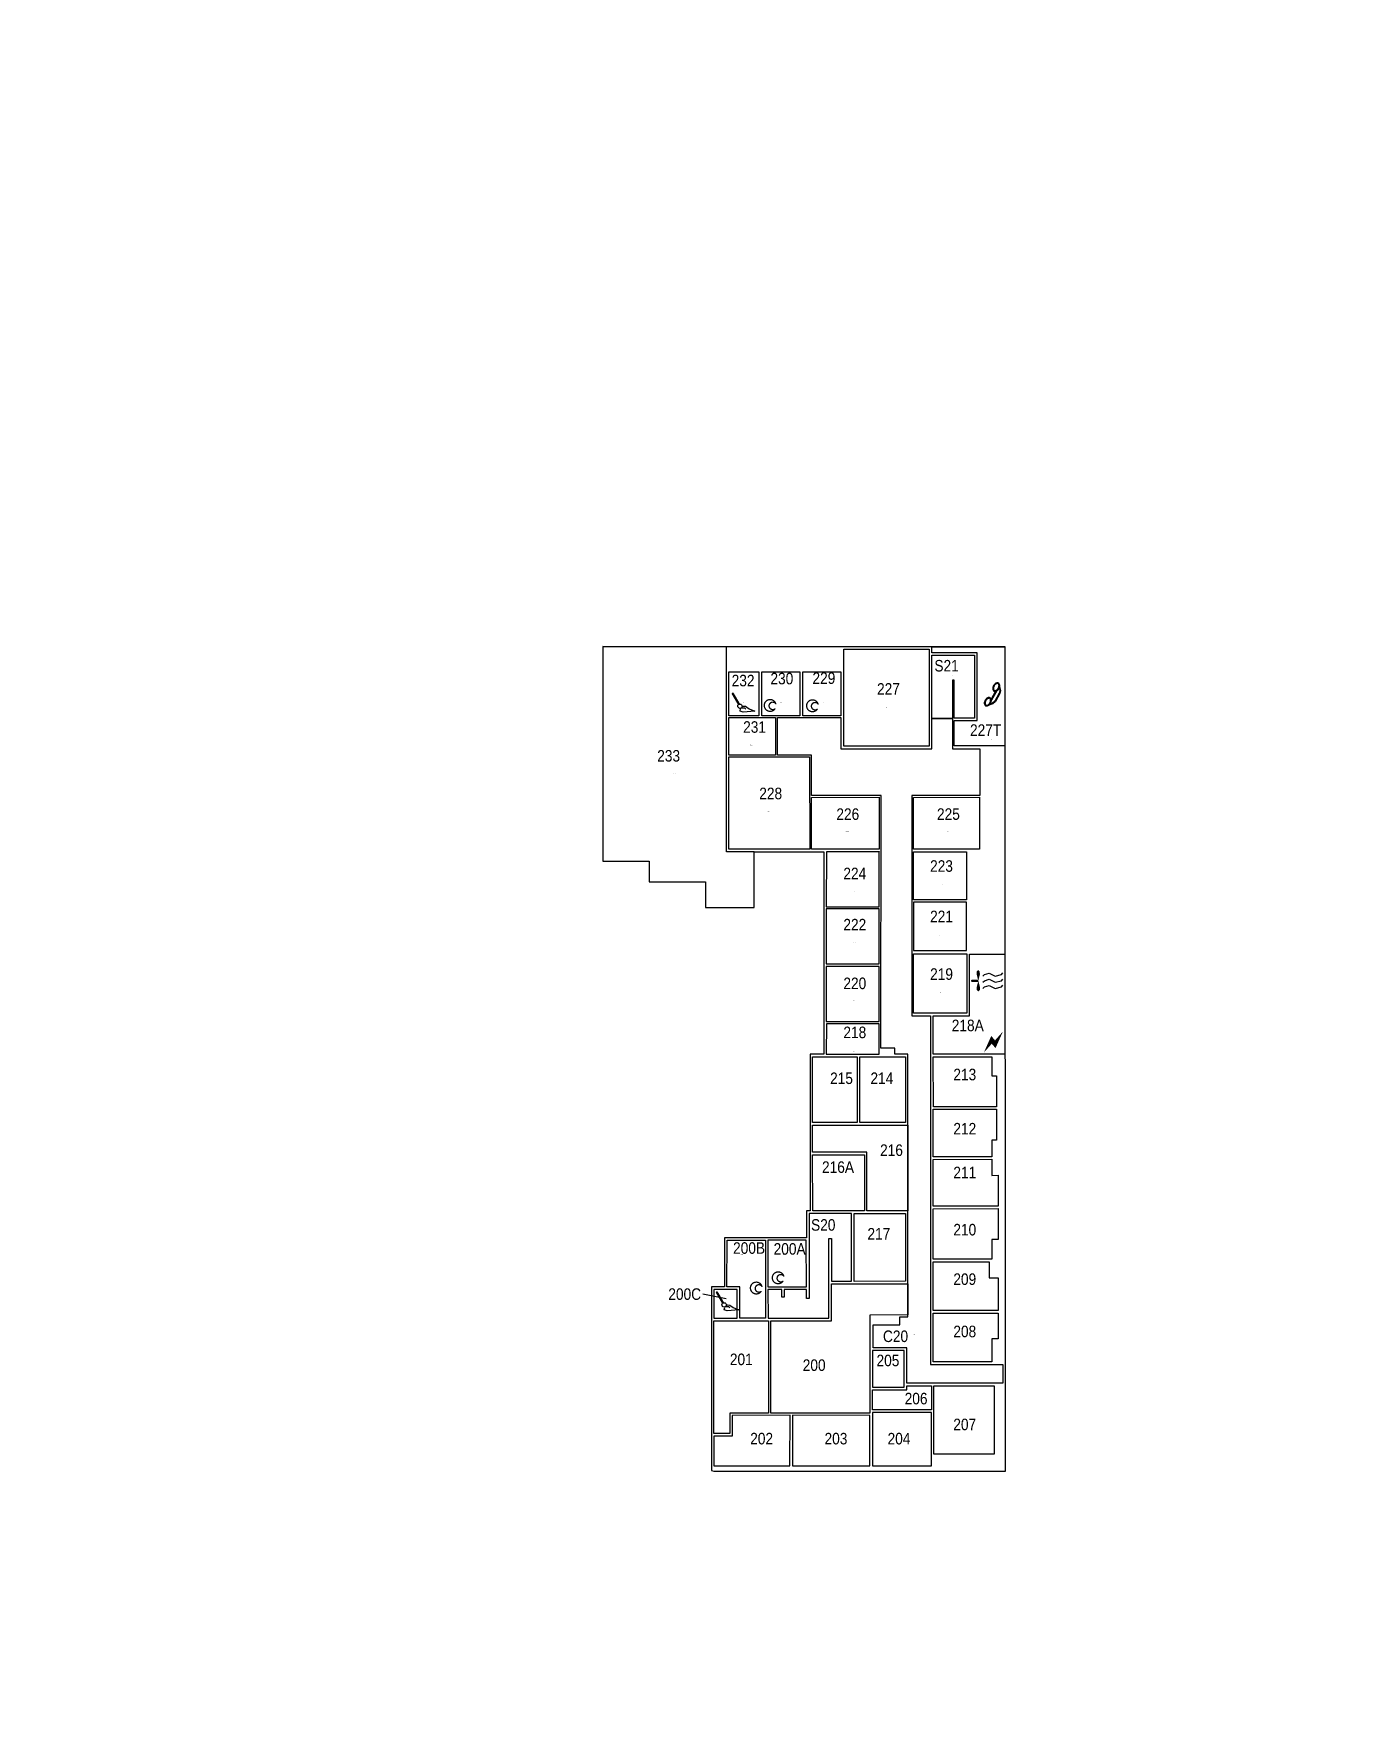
# Paper-space layout 'Layout1' of a CAD drawing. Header units: inches. Extents: x 0 to 8.5, y 0 to 11.
# The model-space entities are those that its viewports show. They can reach past a viewport. Long polylines and large blocks are cut down to what shows.
import ezdxf

# ---------------------------------------------------------------- set-up
doc = ezdxf.new("R2010")
doc.units = ezdxf.units.IN
doc.header["$LTSCALE"] = 50
doc.header["$MEASUREMENT"] = 0
doc.layers.get('0').update_dxf_attribs({"linetype": 'CONTINUOUS'})
for name, color, linetype in [('A-IDEN-ICON', 4, 'CONTINUOUS'), ('A-IDEN-SNUM', 4, 'CONTINUOUS'), ('A-IDEN-VNUM', 4, 'CONTINUOUS'), ('AREA-ASSIGN', 7, 'CONTINUOUS'), ('AREA-GROSS', 1, 'CONTINUOUS')]:
    doc.layers.add(name, color=color, linetype=linetype)
doc.layers.get('0').off()
doc.styles.add('CP_ROOMVNUMBER', font='arial.ttf', dxfattribs={"width": 0.85, "height": 0.075})
doc.styles.add('ROOMSNUMBER', font='txt', dxfattribs={"height": 1})

# ---------------------------------------------------------------- blocks, each defined once
blk = doc.blocks.new('CPCUST')
for p, q in [((0.017, -0.064), (0.02, -0.047)), ((0.036, -0.07), (0.017, -0.064)), ((0.026, -0.041), (0.045, -0.041)), ((0.03, -0.034), (0.038, -0.03)), ((0.112, -0.063), (0.036, -0.07)), ((0.038, -0.03), (0.053, -0.032)), ((0.045, -0.041), (0.054, -0.051)), ((0.053, -0.032), (0.075, -0.048)), ((0.075, -0.048), (0.112, -0.063))]:
    blk.add_line(p, q)
at = {"const_width": 0.015}
blk.add_lwpolyline([(-0.03, 0.05), (0.01, -0.019)], dxfattribs=at)
at = {"const_width": 0.0075}
blk.add_lwpolyline([(-0.033, 0.048, 1), (-0.027, 0.052, 1)], format="xyb", close=True, dxfattribs=at)
blk.add_circle((0.016, -0.031), 0.0141)
blk = doc.blocks.new('CPPHONE')
for p, q in [((0.01, 0.025), (-0.02, -0.025)), ((0.017, 0.028), (-0.018, -0.033))]:
    blk.add_line(p, q)
for points in [[(0.036, 0.057), (0.042, 0.031), (0.038, 0.011), (0.008, -0.041), (-0.008, -0.056), (-0.034, -0.064)], [(0.033, 0.047), (0.037, 0.031), (0.033, 0.013), (0.004, -0.038), (-0.011, -0.051), (-0.026, -0.057)]]:
    blk.add_lwpolyline(points)
for points in [[(0.029, 0.079, 0.139889), (0.022, 0.08, 0.107118), (0.012, 0.078, 0.079812), (0.004, 0.072, 0.067459), (-0.003, 0.063, 0.067459), (-0.008, 0.051, 0.079812), (-0.009, 0.041, 0.107118), (-0.006, 0.032, 0.139889), (-0.001, 0.027, 0.139889), (0.006, 0.025, 0.107118), (0.015, 0.027, 0.079812), (0.024, 0.033, 0.067459), (0.031, 0.043, 0.067459), (0.036, 0.054, 0.079812), (0.037, 0.064, 0.107118), (0.034, 0.073, 0.139889)], [(0.026, 0.074, 0.139889), (0.022, 0.075, 0.107118), (0.014, 0.074, 0.079812), (0.007, 0.069, 0.067459), (0.001, 0.06, 0.067459), (-0.003, 0.05, 0.079812), (-0.004, 0.042, 0.107118), (-0.002, 0.034, 0.139889), (0.001, 0.031, 0.139889), (0.006, 0.03, 0.107118), (0.013, 0.032, 0.079812), (0.02, 0.037, 0.067459), (0.027, 0.045, 0.067459), (0.031, 0.055, 0.079812), (0.032, 0.064, 0.107118), (0.03, 0.071, 0.139889)], [(-0.026, -0.017, 0.139889), (-0.033, -0.015, 0.107118), (-0.043, -0.017, 0.079812), (-0.051, -0.023, 0.067459), (-0.058, -0.033, 0.067459), (-0.063, -0.044, 0.079812), (-0.064, -0.054, 0.107118), (-0.061, -0.063, 0.139889), (-0.056, -0.069, 0.139889), (-0.049, -0.07, 0.107118), (-0.04, -0.068, 0.079812), (-0.031, -0.062, 0.067459), (-0.024, -0.053, 0.067459), (-0.019, -0.041, 0.079812), (-0.018, -0.031, 0.107118), (-0.021, -0.022, 0.139889)], [(-0.029, -0.021, 0.139889), (-0.033, -0.02, 0.107118), (-0.041, -0.022, 0.079812), (-0.048, -0.027, 0.067459), (-0.054, -0.035, 0.067459), (-0.058, -0.045, 0.079812), (-0.059, -0.054, 0.107118), (-0.057, -0.061, 0.139889), (-0.054, -0.064, 0.139889), (-0.049, -0.065, 0.107118), (-0.042, -0.064, 0.079812), (-0.035, -0.059, 0.067459), (-0.028, -0.05, 0.067459), (-0.024, -0.04, 0.079812), (-0.023, -0.032, 0.107118), (-0.025, -0.024, 0.139889)]]:
    blk.add_lwpolyline(points, format="xyb", close=True)
blk = doc.blocks.new('CPMECH')
for p, q in [((0.005, 0.025), (0.015, 0.035)), ((0.015, 0.035), (0.045, 0.045)), ((0.015, -0.005), (0.045, 0.005)), ((0.045, 0.045), (0.085, 0.025)), ((0.045, 0.005), (0.085, -0.015)), ((0.085, 0.025), (0.125, 0.035)), ((0.125, 0.035), (0.135, 0.045)), ((0.125, -0.005), (0.135, 0.005)), ((0.005, -0.015), (0.015, -0.005)), ((0.005, -0.055), (0.015, -0.045)), ((0.015, -0.045), (0.045, -0.035)), ((0.045, -0.035), (0.085, -0.055)), ((0.085, -0.015), (0.125, -0.005)), ((0.085, -0.055), (0.125, -0.045)), ((0.125, -0.045), (0.135, -0.035))]:
    blk.add_line(p, q)
at = {"const_width": 0.0075}
blk.add_lwpolyline([(-0.068, -0.007, 1), (-0.062, -0.003, 1)], format="xyb", close=True, dxfattribs=at)
at = {"const_width": 0.015}
blk.add_lwpolyline([(-0.025, -0.005), (-0.065, -0.005)], dxfattribs=at)
for points in [[(-0.025, -0.005, 0, 0.02, 0), (-0.025, 0.035, 0.02, 0.02, 0), (-0.025, 0.055, 0.02, 0, 0), (-0.025, 0.065, 0, 0, 0)], [(-0.025, -0.005, 0, 0.02, 0), (-0.025, -0.045, 0.02, 0.02, 0), (-0.025, -0.065, 0.02, 0, 0), (-0.025, -0.075, 0, 0, 0)]]:
    blk.add_lwpolyline(points, format="xyseb")
blk = doc.blocks.new('CPELECT')
blk.add_lwpolyline([(0.062, 0.063, 0, 0.03, 0), (0.01, -0.017, 0.03, 0.03, 0), (-0.01, 0.007, 0.03, 0, 0), (-0.062, -0.073, 0.03, 0, 0)], format="xyseb")
blk = doc.blocks.new('CPBATH')
at = {"const_width": 0.0127}
for points in [[(0.057, 0.017, 0.861492), (-0.055, 0, 1)], [(-0.055, 0, 0.726902), (0.049, -0.034, 1)], [(0.057, 0.017, 0.729002), (-0.008, -0.004, 1)], [(-0.008, -0.004, 0.609468), (0.049, -0.034, 1)]]:
    blk.add_lwpolyline(points, format="xyb", dxfattribs=at)
at = {"const_width": 0.00637}
for points in [[(0.054, 0.015, 1), (0.06, 0.018, 1)], [(0.046, -0.035, 1), (0.051, -0.032, 1)]]:
    blk.add_lwpolyline(points, format="xyb", close=True, dxfattribs=at)

msp = doc.modelspace()

# ---------------------------------------------------------------- linework, layer by layer
at = {"layer": 'A-IDEN-VNUM', "linetype": 'ByBlock'}
msp.add_line((69218023.3, 27687627.1), (69218078.4, 27687618.9), dxfattribs=at)
at = {"layer": 'AREA-ASSIGN', "linetype": 'ByBlock'}
for points in [[(69218287.3, 27688923.9), (69218275.7, 27689150.3), (69218475.5, 27689160.5), (69218487.1, 27688934.1), (69218287.3, 27688923.9)], [(69218545, 27688938.1), (69218541.9, 27688996.7), (69218595.9, 27688999.5), (69218587.7, 27689158.3), (69218481.9, 27689152.8), (69218481.2, 27689166.8), (69218651.9, 27689175.6), (69218663.7, 27688944.2), (69218545, 27688938.1)], [(69218489.8, 27688999), (69218482.2, 27689147.1), (69218582, 27689152.3), (69218589.6, 27689005.2), (69218541.6, 27689002.7), (69218537.1, 27689091.6), (69218533.1, 27689091.4), (69218537.7, 27689001.5), (69218489.8, 27688999)], [(69218025.4, 27688663.1), (69218000.8, 27689142.2), (69217712.1, 27689127.4), (69217737.8, 27688626), (69217845.7, 27688631.6), (69217848.2, 27688583.6), (69217980, 27688590.4), (69217983.1, 27688530.5), (69218096.9, 27688536.3), (69218090.2, 27688666.4), (69218025.4, 27688663.1)], [(69218009.8, 27689083.9), (69218079.7, 27689087.4), (69218085, 27688984.6), (69218015.1, 27688981), (69218009.8, 27689083.9)], [(69218086.7, 27689087.8), (69218175.6, 27689092.4), (69218180.8, 27688989.5), (69218092, 27688984.9), (69218086.7, 27689087.8)], [(69218182.6, 27689092.7), (69218271.4, 27689097.3), (69218276.7, 27688994.4), (69218187.8, 27688989.9), (69218182.6, 27689092.7)], [(69218131.3, 27688939.9), (69218129.1, 27688982.8), (69218276.9, 27688990.4), (69218280.7, 27688917.5), (69218493.4, 27688928.4), (69218489.8, 27688999), (69218537.7, 27689001.5), (69218541.3, 27688930.9), (69218605.3, 27688934.2), (69218611, 27688824.5), (69218452.3, 27688816.4), (69218478.7, 27688302), (69218522.6, 27688304.3), (69218564.4, 27687489.4), (69218733, 27687498), (69218735.3, 27687454), (69218511.1, 27687442.5), (69218506.8, 27687525.3), (69218428.4, 27687521.3), (69218425.6, 27687575.2), (69218487.8, 27687578.4), (69218486.8, 27687596.8), (69218505.6, 27687597.7), (69218474.1, 27688211.7), (69218443.1, 27688210.1), (69218442.4, 27688224.1), (69218410.4, 27688222.4), (69218380.2, 27688812.7), (69218217.4, 27688804.3), (69218212.5, 27688899), (69218133.6, 27688894.9), (69218131.3, 27688939.9)], [(69218015.3, 27688977), (69218124.1, 27688982.6), (69218128.6, 27688894.7), (69218019.8, 27688889.1), (69218015.3, 27688977)], [(69218020, 27688885.1), (69218208.7, 27688894.8), (69218219.8, 27688679.3), (69218031, 27688669.6), (69218020, 27688885.1)], [(69218217.6, 27688800.3), (69218376.4, 27688808.5), (69218382.6, 27688687.6), (69218223.8, 27688679.5), (69218217.6, 27688800.3)], [(69218456.5, 27688812.6), (69218610.3, 27688820.5), (69218616.5, 27688699.6), (69218462.7, 27688691.7), (69218456.5, 27688812.6)], [(69218382.9, 27688681.4), (69218259.1, 27688675.1), (69218265.6, 27688546.4), (69218389.5, 27688552.7), (69218382.9, 27688681.6)], [(69218463, 27688685.5), (69218586.8, 27688691.9), (69218592.6, 27688579.2), (69218468.8, 27688572.9), (69218463, 27688685.5)], [(69218592.9, 27688574.1), (69218469.1, 27688567.7), (69218474.9, 27688455), (69218598.7, 27688461.4), (69218592.9, 27688574.2)], [(69218335.4, 27688544.9), (69218265.9, 27688541.4), (69218272.5, 27688412.8), (69218396.3, 27688419.1), (69218389.7, 27688547.7)], [(69218475.3, 27688447.1), (69218600.1, 27688453.5), (69218607.2, 27688314.6), (69218482.4, 27688308.2), (69218475.3, 27688447.1)], [(69218396.6, 27688413.1), (69218272.8, 27688406.8), (69218279.4, 27688278.1), (69218403.2, 27688284.5), (69218398.6, 27688374.5)], [(69218403.5, 27688279.5), (69218279.7, 27688273.1), (69218283.3, 27688201.9), (69218407.2, 27688208.2), (69218404.3, 27688263)], [(69218361.8, 27688199.9), (69218468.4, 27688205.4), (69218476.3, 27688051.6), (69218369.7, 27688046.1)], [(69218533.5, 27688208.7), (69218670.2, 27688215.7), (69218672.5, 27688170.8), (69218683.7, 27688171.4), (69218687.3, 27688099.5), (69218539.8, 27688091.9)], [(69218251.7, 27688194.3), (69218355.8, 27688199.6), (69218363.7, 27688045.8), (69218259.6, 27688040.5)], [(69218539.9, 27688085.9), (69218687.7, 27688093.5), (69218691.3, 27688021.6), (69218680.2, 27688021), (69218682.2, 27687982.1), (69218545.5, 27687975)], [(69218263.1, 27687971), (69218259.9, 27688034.5), (69218482.6, 27688045.9), (69218492.9, 27687845.7), (69218397, 27687840.7), (69218390, 27687977.6)], [(69218263.4, 27687965), (69218384.3, 27687971.3), (69218391, 27687840.4), (69218270.2, 27687834.2)], [(69218545.8, 27687969), (69218682.5, 27687976.1), (69218684.4, 27687938.6), (69218699.3, 27687939.4), (69218703, 27687867.5), (69218551.5, 27687859.7)], [(69218551.8, 27687853.7), (69218703.3, 27687861.5), (69218707, 27687789.6), (69218692.1, 27687788.8), (69218694.5, 27687742.4), (69218557.8, 27687735.4)], [(69218367.3, 27687833.2), (69218487.2, 27687839.3), (69218495.3, 27687680.6), (69218375.5, 27687674.4)], [(69218073.5, 27687755.1), (69218163.3, 27687759.7), (69218172.7, 27687577.5), (69218112.8, 27687574.4), (69218109, 27687647.8), (69218079, 27687646.2)], [(69218558.2, 27687729.4), (69218689, 27687736.1), (69218690.9, 27687698.7), (69218711.9, 27687699.8), (69218715.8, 27687623.3), (69218564, 27687615.5)], [(69218185.5, 27687572.1), (69218327.5, 27687579.4), (69218323.1, 27687665.7), (69218323.1, 27687665.7), (69218501.6, 27687674.9), (69218505.4, 27687602.2), (69218416.5, 27687597.6), (69218428.2, 27687368.3), (69218196.6, 27687356.4)], [(69218564.3, 27687609.5), (69218715.9, 27687617.3), (69218718.9, 27687557.4), (69218704, 27687556.6), (69218706.8, 27687502.7), (69218570.2, 27687495.7)], [(69218052.7, 27687565.3), (69218179.9, 27687571.8), (69218190.9, 27687356.1), (69218100.7, 27687351.5), (69218103.1, 27687304), (69218066.2, 27687302.1)], [(69218511.8, 27687427.1), (69218511.8, 27687427.1), (69218511.4, 27687436.5), (69218568.8, 27687439.5), (69218571.7, 27687383.1), (69218571.7, 27687383.1), (69218433.9, 27687376), (69218431.4, 27687423), (69218511.8, 27687427.1)], [(69218574.8, 27687439.8), (69218715.6, 27687447), (69218723.8, 27687287.3), (69218583, 27687280)], [(69218106.9, 27687346.6), (69218109.4, 27687298.3), (69218066.5, 27687296.1), (69218070.1, 27687226.2), (69218247.8, 27687235.4), (69218241.8, 27687353.6)]]:
    msp.add_lwpolyline(points, close=True, dxfattribs=at)
at = {"layer": 'AREA-ASSIGN'}
for points in [[(69218528.6, 27688304.6), (69218613.5, 27688309), (69218606.1, 27688452.8), (69218688.8, 27688457), (69218700.8, 27688223.3), (69218533.2, 27688214.7), (69218528.6, 27688304.6)], [(69218311.7, 27687771.3), (69218317.7, 27687771.6), (69218322.8, 27687671.7), (69218369.5, 27687674.1), (69218361.3, 27687832.9), (69218262, 27687827.8), (69218272.2, 27687628.7), (69218266.2, 27687628.4), (69218265.1, 27687649.8), (69218213.2, 27687647.1), (69218214.1, 27687629.1), (69218208.1, 27687628.8), (69218207.2, 27687646.8), (69218175.2, 27687645.2), (69218175.2, 27687645.2), (69218178.7, 27687577.8), (69218178.7, 27687577.8), (69218281.7, 27687583.1), (69218321.2, 27687585.1)], [(69218258.5, 27687764.6), (69218169.3, 27687760), (69218174.9, 27687651.2), (69218225.8, 27687653.8), (69218264.8, 27687655.8)], [(69218103.3, 27687641.5), (69218048.9, 27687638.7), (69218052.3, 27687571.3), (69218106.8, 27687574.1), (69218105.9, 27687590.5)], [(69218501.1, 27687519), (69218426.7, 27687515.2), (69218428.9, 27687473), (69218431.1, 27687428.9), (69218473.1, 27687431.1), (69218505.5, 27687432.8)], [(69218572, 27687377.1), (69218437.2, 27687370.2), (69218434.2, 27687370), (69218440.6, 27687245.3), (69218453.6, 27687245.9), (69218513.5, 27687249), (69218578.4, 27687252.3)], [(69218428.5, 27687363.1), (69218247.8, 27687353.9), (69218247.8, 27687353.9), (69218247.8, 27687353.9), (69218253.8, 27687235.7), (69218269.8, 27687236.5), (69218329.7, 27687239.6), (69218434.6, 27687244.9)]]:
    msp.add_lwpolyline(points, close=True, dxfattribs=at)
at = {"layer": 'AREA-GROSS', "linetype": 'ByBlock'}
msp.add_lwpolyline([(69218096.9, 27688536.3), (69218090.2, 27688666.4), (69218253, 27688674.8), (69218277.3, 27688201.6), (69218245.4, 27688199.9), (69218264.2, 27687833.9), (69218255.7, 27687833.5), (69218258.9, 27687770.6), (69218067.2, 27687760.8), (69218073, 27687645.9), (69218042.6, 27687644.4), (69218064.6, 27687215.4), (69218070.7, 27687213.7), (69218131.6, 27687217.4), (69218751.8, 27687249.2), (69218652.8, 27689175.6), (69217712.1, 27689127.3), (69217737.8, 27688626), (69217845.7, 27688631.6), (69217848.2, 27688583.6), (69217980, 27688590.4), (69217983.1, 27688530.5), (69218096.9, 27688536.3)], close=True, dxfattribs=at)

# ---------------------------------------------------------------- block references
at = {"layer": 'A-IDEN-ICON'}
for name, p, xscale, yscale, zscale, rotation in [('CPPHONE', (69218632.5, 27689061), 360.0000000025632, 360.0000000025632, 360.0000000025632, 3.132140032504549), ('CPCUST', (69218033.3, 27689015.6), 360.0000000025632, 360.0000000025632, 360.0000000025632, 3.132140032504549), ('CPBATH', (69218109.6, 27689010.1), 240, 240, 240, 2.936150657313354), ('CPBATH', (69218208.6, 27689014.4), 240, 240, 240, 2.936150657313354), ('CPMECH', (69218638.7, 27688394), 360.0000000025632, 360.0000000025632, 360.0000000025632, 3.132140032504549), ('CPELECT', (69218672.3, 27688252.1), 360.0000000025632, 360.0000000025632, 360.0000000025632, 3.132140032504549), ('CPBATH', (69218197, 27687673.5), 240, 240, 240, 2.936150657313354), ('CPBATH', (69218147.1, 27687647), 240, 240, 240, 2.936150657313354), ('CPCUST', (69218068, 27687614.5), 360.0000000025632, 360.0000000025632, 360.0000000025632, 3.132140032504549)]:
    msp.add_blockref(name, p, dxfattribs=dict(at, xscale=xscale, yscale=yscale, zscale=zscale, rotation=rotation))

# ---------------------------------------------------------------- texts
at = {"layer": 'A-IDEN-SNUM', "style": 'ROOMSNUMBER', "width": 0.85}
for s, p in [('07000S2100', (69218527.8, 27689101)), ('0700023200', (69218045.2, 27689013.2)), ('0700023000', (69218132.4, 27689017.9)), ('0700022900', (69218228.4, 27689022.9)), ('0700022700', (69218379.5, 27689019.6)), ('07000227T0', (69218626.4, 27688955.1)), ('0700023100', (69218067.7, 27688914.7)), ('0700023300', (69217892.3, 27688838.4)), ('0700022800', (69218116.2, 27688761.2)), ('0700022600', (69218302.1, 27688723.8)), ('0700022500', (69218536.8, 27688735.2)), ('0700022300', (69218526.9, 27688611)), ('0700022400', (69218324.8, 27688585.3)), ('0700022100', (69218533, 27688492.8)), ('0700022200', (69218330.6, 27688466.3)), ('0700021900', (69218536.1, 27688359.7)), ('0700022000', (69218338.1, 27688329.8)), ('07000218A0', (69218547.6, 27688278.3)), ('0700021800', (69218344.9, 27688211.8)), ('0700021300', (69218598.6, 27688177.5)), ('0700021500', (69218310.9, 27688153.9)), ('0700021400', (69218405.3, 27688158.8)), ('0700021200', (69218605.1, 27688050.9)), ('0700021600', (69218436.5, 27687991.9)), ('07000216A0', (69218302.8, 27687945.3)), ('0700021100', (69218610.4, 27687948.5)), ('0700021000', (69218617.2, 27687814.9)), ('07000S2000', (69218303, 27687796.3)), ('0700021700', (69218416.9, 27687794.9)), ('07000200A0', (69218204.9, 27687727.5)), ('07000200B0', (69218105.2, 27687722.4)), ('0700020900', (69218623.2, 27687699.2)), ('07000200C0', (69218062.3, 27687625.6)), ('0700020800', (69218629.4, 27687577)), ('07000C2000', (69218520, 27687555.9)), ('0700020500', (69218453.4, 27687500)), ('0700020100', (69218110.4, 27687485)), ('0700020000', (69218281.5, 27687480.3)), ('0700020600', (69218522.1, 27687414.8)), ('0700020700', (69218640.6, 27687359.7)), ('0700020200', (69218167.4, 27687302.2)), ('0700020300', (69218341.2, 27687311.1)), ('0700020400', (69218488.6, 27687318.6))]:
    msp.add_text(s, height=1, rotation=2.9362, dxfattribs=at).set_placement(p)
at = {"layer": 'A-IDEN-VNUM', "style": 'CP_ROOMVNUMBER', "width": 0.85}
for s, p in [('S21', (69218490, 27689109.2)), ('232', (69218017.9, 27689050.2)), ('230', (69218108.3, 27689059.5)), ('229', (69218206.5, 27689065.5)), ('227', (69218358.7, 27689048.1)), ('227T', (69218581, 27688963)), ('231', (69218050.3, 27688943)), ('233', (69217852.9, 27688865.4)), ('228', (69218096, 27688789.7)), ('226', (69218278.7, 27688750.6)), ('225', (69218513.9, 27688762.8)), ('224', (69218302.2, 27688612.8)), ('223', (69218504, 27688640.6)), ('222', (69218308.3, 27688493.2)), ('221', (69218510.1, 27688522.8)), ('219', (69218517, 27688388.1)), ('220', (69218315.4, 27688356)), ('218A', (69218573.8, 27688270.7)), ('218', (69218321.3, 27688241.4)), ('215', (69218295.7, 27688132.6)), ('214', (69218390, 27688137.5)), ('213', (69218583.4, 27688156.2)), ('212', (69218589.9, 27688029.5)), ('216', (69218421.2, 27687970.6)), ('216A', (69218287.5, 27687924)), ('211', (69218595.1, 27687927.2)), ('S20', (69218268.8, 27687787.6)), ('210', (69218602, 27687793.6)), ('217', (69218401.7, 27687773.6)), ('200B ', (69218089.3, 27687724.2)), ('200A', (69218184.2, 27687727.1)), ('209', (69218607.9, 27687677.9)), ('200C', (69217943.5, 27687608.8)), ('208', (69218614.2, 27687555.7)), ('C20', (69218450.3, 27687536)), ('201', (69218095.2, 27687463.7)), ('200', (69218266.2, 27687458.9)), ('205', (69218438.1, 27687478.7)), ('206', (69218508.5, 27687393)), ('207', (69218625.3, 27687338.4)), ('202', (69218152.2, 27687280.9)), ('203', (69218326, 27687289.8)), ('204', (69218473.3, 27687297.3))]:
    msp.add_text(s, height=27, rotation=2.9362, dxfattribs=at).set_placement(p)

psp = doc.layouts.get("Layout1")

# ---------------------------------------------------------------- viewports
at = {"layer": '0', "linetype": 'ByBlock', "view_target_point": (1885.962, 2192.916), "view_twist_angle": 357.0605339557}
psp.add_viewport(center=(4.25, 5.5), size=(8.5, 10.9999), view_center_point=(70544764.724, 24100513.019), view_height=3959.9603, dxfattribs=at)

doc.saveas('drawing.dxf')
